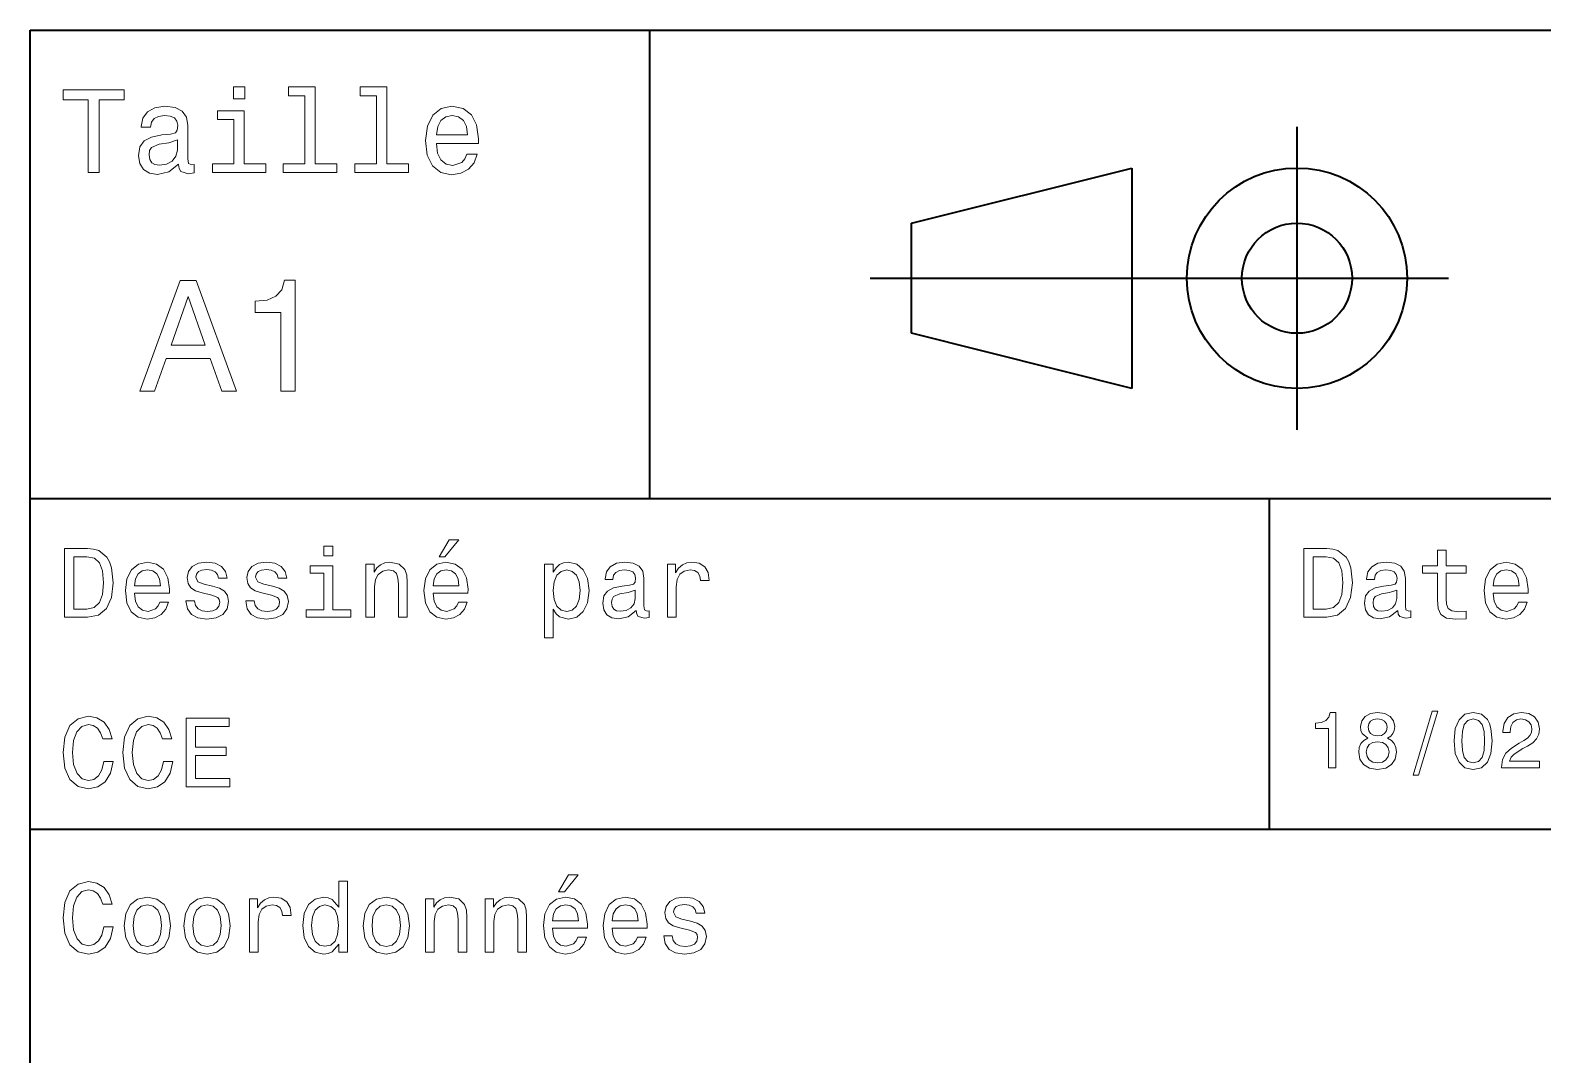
# Model space of a CAD drawing. Extents: x 0 to 841, y 0 to 594.
# Drawn here: x 631 to 685.9, y 42.8 to 80 of the extents above; entities that cross this region are included whole.
import ezdxf

# ---------------------------------------------------------------- set-up
doc = ezdxf.new("R2010")
doc.units = 0

msp = doc.modelspace()

# ---------------------------------------------------------------- linework, layer by layer
at = {"color": 7, "lineweight": 35}
for p, q in [((631, 20), (631, 80)), ((631, 80), (821, 80)), ((661.5, 71), (682.5, 71)), ((631, 63), (696, 63)), ((631, 51), (696, 51))]:
    msp.add_line(p, q, dxfattribs=at)
at = {"color": 7, "lineweight": 35, "ltscale": 0.425}
msp.add_line((653.5, 63), (653.5, 80), dxfattribs=at)
at = {"color": 7, "lineweight": 35, "ltscale": 0.275}
msp.add_line((677, 65.5), (677, 76.5), dxfattribs=at)
at = {"color": 7, "lineweight": 35, "ltscale": 0.206155}
for p, q in [((663, 73), (671, 75)), ((671, 67), (663, 69))]:
    msp.add_line(p, q, dxfattribs=at)
at = {"color": 7, "lineweight": 35, "ltscale": 0.2}
msp.add_line((671, 75), (671, 67), dxfattribs=at)
at = {"color": 7, "lineweight": 35, "ltscale": 0.1}
msp.add_line((663, 69), (663, 73), dxfattribs=at)
at = {"color": 7, "lineweight": 35, "ltscale": 0.3}
msp.add_line((676, 51), (676, 63), dxfattribs=at)
at = {"color": 7, "lineweight": 13}
for points in [[(633.102295, 74.837173), (633.5, 74.837173), (633.5, 77.47406), (634.407776, 77.47406), (634.407776, 77.837173), (632.190186, 77.837173), (632.190186, 77.47406), (633.102295, 77.47406)], [(638.786743, 77.940918), (638.384705, 77.940918), (638.384705, 77.508644), (638.786743, 77.508644)], [(640.969727, 77.621033), (640.969727, 75.157059), (640.187317, 75.157059), (640.187317, 74.837173), (642.128235, 74.837173), (642.128235, 75.157059), (641.350159, 75.157059), (641.350159, 77.940918), (640.373169, 77.940918), (640.373169, 77.621033)], [(643.572021, 77.621033), (643.572021, 75.157059), (642.789612, 75.157059), (642.789612, 74.837173), (644.73053, 74.837173), (644.73053, 75.157059), (643.952454, 75.157059), (643.952454, 77.940918), (642.975525, 77.940918), (642.975525, 77.621033)], [(636.387634, 75.139771), (636.387634, 75.126801), (636.409241, 74.979828), (636.47406, 74.876076), (636.746399, 74.793945), (636.958191, 74.828529), (636.958191, 75.122475), (636.867432, 75.109505), (636.746399, 75.165703), (636.724792, 75.338615), (636.724792, 76.540344), (636.672913, 76.84726), (636.521606, 77.0634), (636.257935, 77.193085), (635.886169, 77.240631), (635.523071, 77.188759), (635.255066, 77.041786), (635.086426, 76.812675), (635.030273, 76.510086), (635.030273, 76.484146), (635.371765, 76.484146), (635.402039, 76.665703), (635.497131, 76.795387), (635.65271, 76.873199), (635.873169, 76.903458), (636.085022, 76.881844), (636.236328, 76.817001), (636.327087, 76.704605), (636.357361, 76.548988), (636.340088, 76.367432), (636.270874, 76.276657), (636.097961, 76.233429), (635.773804, 76.198845), (635.402039, 76.121033), (635.138306, 75.982704), (634.982727, 75.766571), (634.935181, 75.446686), (634.978394, 75.161385), (635.112366, 74.949562), (635.328552, 74.815559), (635.626831, 74.768013), (636.028809, 74.858788)], [(638.773804, 75.157059), (638.773804, 77.080688), (637.796814, 77.080688), (637.796814, 76.756485), (638.393372, 76.756485), (638.393372, 75.157059), (637.615295, 75.157059), (637.615295, 74.837173), (639.560547, 74.837173), (639.560547, 75.157059)], [(645.750732, 75.887604), (647.272339, 75.887604), (647.276672, 76.064842), (647.20752, 76.561958), (647.017273, 76.933716), (646.714722, 77.158501), (646.312683, 77.240631), (645.919312, 77.154175), (645.616699, 76.912102), (645.42218, 76.51873), (645.353027, 76), (645.417847, 75.4683), (645.612366, 75.079247), (645.910645, 74.837173), (646.299683, 74.755043), (646.636902, 74.811234), (646.913574, 74.958214), (647.116699, 75.191643), (647.233459, 75.502876), (646.857361, 75.502876), (646.779541, 75.329971), (646.667175, 75.200287), (646.34729, 75.096542), (646.100891, 75.144089), (645.914978, 75.295387), (645.793945, 75.541786), (645.750732, 75.874634)], [(645.750732, 76.207489), (645.798279, 76.50576), (645.914978, 76.726219), (646.092224, 76.860229), (646.325623, 76.907776), (646.554749, 76.860229), (646.731995, 76.726219), (646.840088, 76.50576), (646.878967, 76.207489)], [(636.34436, 75.649857), (636.29248, 75.425072), (636.154175, 75.252159), (635.946716, 75.139771), (635.69165, 75.100861), (635.527405, 75.122475), (635.410645, 75.191643), (635.337158, 75.312675), (635.315552, 75.481262), (635.332825, 75.632561), (635.402039, 75.740631), (635.67865, 75.861671), (636.028809, 75.913544), (636.34436, 76.017288)], [(634.982727, 66.9049), (635.512939, 66.9049), (635.933716, 68.080688), (637.530273, 68.080688), (637.950989, 66.9049), (638.492798, 66.9049), (637.028809, 70.91066), (636.440918, 70.91066)], [(640.100891, 66.9049), (640.625366, 66.9049), (640.625366, 70.933716), (640.233459, 70.933716), (640.1297, 70.58213), (639.92218, 70.345825), (639.605164, 70.207497), (639.167175, 70.161385), (639.167175, 69.752159), (640.100891, 69.752159)], [(636.118164, 68.570602), (636.734863, 70.334297), (637.351563, 68.570602)], [(633.080688, 61.190563), (632.248535, 61.190563), (632.248535, 58.690563), (633.080688, 58.690563), (633.473328, 58.769814), (633.765137, 59.011169), (633.945251, 59.40382), (634.010071, 59.940563), (633.952454, 60.488113), (633.880432, 60.70425), (633.779541, 60.877163), (633.487732, 61.111313), (633.296814, 61.168949)], [(641.992798, 61.27702), (641.657776, 61.27702), (641.657776, 60.916786), (641.992798, 60.916786)], [(645.84729, 60.88797), (646.059814, 60.88797), (646.560547, 61.500362), (646.20752, 61.500362)], [(678.080688, 61.190563), (677.248535, 61.190563), (677.248535, 58.690563), (678.080688, 58.690563), (678.473328, 58.769814), (678.765137, 59.011169), (678.945251, 59.40382), (679.010071, 59.940563), (678.952454, 60.488113), (678.880432, 60.70425), (678.779541, 60.877163), (678.487732, 61.111313), (678.296814, 61.168949)], [(682.100891, 60.289986), (682.100891, 59.320965), (682.122498, 59.007565), (682.223328, 58.791428), (682.425049, 58.665348), (682.767273, 58.62212), (683.141907, 58.640129), (683.141907, 58.913906), (682.868164, 58.892292), (682.619568, 58.921112), (682.486328, 59.011169), (682.42865, 59.162464), (682.417847, 59.375), (682.417847, 60.289986), (683.141907, 60.289986), (683.141907, 60.560158), (682.417847, 60.560158), (682.417847, 61.125721), (682.100891, 61.125721), (682.100891, 60.560158), (681.553345, 60.560158), (681.553345, 60.289986)], [(633.055481, 60.891571), (633.329224, 60.837536), (633.516541, 60.671829), (633.628235, 60.376442), (633.664246, 59.940563), (633.624634, 59.519093), (633.512939, 59.223705), (633.322021, 59.047192), (633.055481, 58.989555), (632.583557, 58.989555), (632.583557, 60.891571)], [(634.784607, 59.565922), (636.052612, 59.565922), (636.056213, 59.713619), (635.998535, 60.127884), (635.840088, 60.437683), (635.587891, 60.625), (635.252869, 60.693443), (634.925049, 60.621399), (634.672913, 60.41967), (634.510803, 60.091862), (634.453186, 59.659584), (634.507202, 59.216499), (634.669312, 58.892292), (634.917847, 58.690563), (635.242065, 58.62212), (635.523071, 58.668949), (635.753601, 58.791428), (635.922913, 58.98595), (636.020203, 59.245319), (635.706787, 59.245319), (635.641907, 59.101227), (635.548279, 58.993156), (635.281677, 58.9067), (635.076355, 58.946327), (634.921448, 59.072407), (634.820618, 59.27774), (634.784607, 59.555115)], [(634.784607, 59.832493), (634.824219, 60.081055), (634.921448, 60.264771), (635.069153, 60.376442), (635.263672, 60.416069), (635.45459, 60.376442), (635.602295, 60.264771), (635.692383, 60.081055), (635.724792, 59.832493)], [(637.623169, 59.818085), (637.317017, 59.890129), (637.090088, 59.972984), (637.014404, 60.142292), (637.036011, 60.261169), (637.111694, 60.347622), (637.234131, 60.401657), (637.410645, 60.423271), (637.579956, 60.401657), (637.713257, 60.336815), (637.799683, 60.239555), (637.835754, 60.109871), (638.145508, 60.109871), (638.145508, 60.117077), (638.091492, 60.351227), (637.943787, 60.534943), (637.713257, 60.650219), (637.410645, 60.693443), (637.104492, 60.650219), (636.881104, 60.531342), (636.740662, 60.354828), (636.697388, 60.131485), (636.729797, 59.915348), (636.830688, 59.76405), (636.996399, 59.655983), (637.237732, 59.580334), (637.590759, 59.493877), (637.806946, 59.40382), (637.864563, 59.331772), (637.886169, 59.223705), (637.85376, 59.09042), (637.767273, 58.989555), (637.626831, 58.924713), (637.439453, 58.903099), (637.241333, 58.924713), (637.09729, 59.000362), (637, 59.122841), (636.960388, 59.292149), (636.654175, 59.292149), (636.70459, 59.003963), (636.852295, 58.795029), (637.086426, 58.668949), (637.410645, 58.62212), (637.749268, 58.668949), (637.997864, 58.795029), (638.149109, 58.996758), (638.203186, 59.259727), (638.163574, 59.486671), (638.05188, 59.641571), (637.868164, 59.742435)], [(639.791809, 59.818085), (639.485596, 59.890129), (639.258667, 59.972984), (639.182983, 60.142292), (639.20459, 60.261169), (639.280273, 60.347622), (639.40271, 60.401657), (639.579224, 60.423271), (639.748535, 60.401657), (639.881836, 60.336815), (639.968323, 60.239555), (640.004333, 60.109871), (640.314148, 60.109871), (640.314148, 60.117077), (640.260071, 60.351227), (640.112366, 60.534943), (639.881836, 60.650219), (639.579224, 60.693443), (639.273071, 60.650219), (639.049683, 60.531342), (638.909241, 60.354828), (638.865967, 60.131485), (638.898438, 59.915348), (638.999268, 59.76405), (639.164978, 59.655983), (639.406311, 59.580334), (639.759338, 59.493877), (639.975525, 59.40382), (640.033142, 59.331772), (640.054749, 59.223705), (640.022339, 59.09042), (639.935852, 58.989555), (639.79541, 58.924713), (639.608093, 58.903099), (639.409912, 58.924713), (639.265869, 59.000362), (639.168579, 59.122841), (639.128967, 59.292149), (638.822754, 59.292149), (638.873169, 59.003963), (639.020874, 58.795029), (639.255066, 58.668949), (639.579224, 58.62212), (639.917847, 58.668949), (640.166443, 58.795029), (640.317749, 58.996758), (640.371765, 59.259727), (640.332153, 59.486671), (640.220459, 59.641571), (640.036743, 59.742435)], [(641.981995, 58.957134), (641.981995, 60.560158), (641.167847, 60.560158), (641.167847, 60.289986), (641.664978, 60.289986), (641.664978, 58.957134), (641.016602, 58.957134), (641.016602, 58.690563), (642.637634, 58.690563), (642.637634, 58.957134)], [(643.18158, 58.690563), (643.498535, 58.690563), (643.498535, 59.807278), (643.531006, 60.063042), (643.635437, 60.250362), (643.797546, 60.365635), (644.013672, 60.408863), (644.186584, 60.372841), (644.294678, 60.275578), (644.348694, 60.113472), (644.366699, 59.897335), (644.366699, 58.690563), (644.683716, 58.690563), (644.683716, 59.962177), (644.669312, 60.217941), (644.604492, 60.430477), (644.391907, 60.625), (644.060547, 60.693443), (643.876831, 60.668228), (643.721924, 60.599785), (643.588623, 60.484512), (643.484131, 60.329613), (643.484131, 60.625), (643.18158, 60.625)], [(645.627502, 59.565922), (646.895508, 59.565922), (646.899109, 59.713619), (646.841492, 60.127884), (646.682983, 60.437683), (646.430847, 60.625), (646.095825, 60.693443), (645.768005, 60.621399), (645.515869, 60.41967), (645.35376, 60.091862), (645.296082, 59.659584), (645.350159, 59.216499), (645.512268, 58.892292), (645.760803, 58.690563), (646.085022, 58.62212), (646.365967, 58.668949), (646.596558, 58.791428), (646.765869, 58.98595), (646.863098, 59.245319), (646.549683, 59.245319), (646.484863, 59.101227), (646.391235, 58.993156), (646.124634, 58.9067), (645.919312, 58.946327), (645.764404, 59.072407), (645.663574, 59.27774), (645.627502, 59.555115)], [(645.627502, 59.832493), (645.667175, 60.081055), (645.764404, 60.264771), (645.912109, 60.376442), (646.106628, 60.416069), (646.297546, 60.376442), (646.445251, 60.264771), (646.535278, 60.081055), (646.567749, 59.832493)], [(649.986328, 60.326012), (649.986328, 60.625), (649.669312, 60.625), (649.669312, 57.941284), (649.986328, 57.941284), (649.986328, 58.98595), (650.097961, 58.816643), (650.22406, 58.704971), (650.541077, 58.62212), (650.843689, 58.690563), (651.081421, 58.895893), (651.236328, 59.2201), (651.293945, 59.659584), (651.236328, 60.095463), (651.081421, 60.41967), (650.843689, 60.621399), (650.541077, 60.693443), (650.368164, 60.671829), (650.220459, 60.603386), (650.09436, 60.488113)], [(653.005066, 58.942726), (653.005066, 58.931919), (653.023071, 58.809441), (653.077087, 58.722984), (653.304016, 58.654541), (653.48053, 58.683357), (653.48053, 58.928314), (653.404907, 58.917507), (653.304016, 58.96434), (653.286011, 59.108429), (653.286011, 60.109871), (653.242798, 60.365635), (653.116699, 60.54575), (652.896973, 60.65382), (652.587158, 60.693443), (652.284607, 60.650219), (652.061218, 60.52774), (651.920776, 60.336815), (651.873901, 60.084656), (651.873901, 60.063042), (652.158508, 60.063042), (652.183716, 60.21434), (652.262939, 60.322407), (652.392639, 60.387249), (652.576355, 60.412464), (652.752869, 60.394455), (652.878967, 60.34042), (652.95459, 60.246758), (652.979858, 60.117077), (652.965393, 59.965778), (652.907776, 59.890129), (652.763672, 59.854107), (652.49353, 59.825291), (652.183716, 59.760448), (651.963989, 59.645176), (651.83429, 59.465057), (651.794678, 59.19849), (651.830688, 58.960735), (651.942383, 58.784222), (652.122498, 58.67255), (652.371033, 58.632927), (652.706055, 58.708576)], [(654.143372, 58.690563), (654.460388, 58.690563), (654.460388, 59.796471), (654.492798, 60.063042), (654.590088, 60.253963), (654.748535, 60.369236), (654.961121, 60.408863), (655.119629, 60.383648), (655.238464, 60.3116), (655.310547, 60.189121), (655.335754, 60.023415), (655.656372, 60.023415), (655.613098, 60.315205), (655.494263, 60.524136), (655.296143, 60.650219), (655.02594, 60.693443), (654.842224, 60.664627), (654.683716, 60.592579), (654.543213, 60.4701), (654.43158, 60.304398), (654.43158, 60.625), (654.143372, 60.625)], [(678.055481, 60.891571), (678.329224, 60.837536), (678.516541, 60.671829), (678.628235, 60.376442), (678.664246, 59.940563), (678.624634, 59.519093), (678.512939, 59.223705), (678.322021, 59.047192), (678.055481, 58.989555), (677.583557, 58.989555), (677.583557, 60.891571)], [(680.656311, 58.942726), (680.656311, 58.931919), (680.674377, 58.809441), (680.728394, 58.722984), (680.955322, 58.654541), (681.131836, 58.683357), (681.131836, 58.928314), (681.056213, 58.917507), (680.955322, 58.96434), (680.937317, 59.108429), (680.937317, 60.109871), (680.894104, 60.365635), (680.768005, 60.54575), (680.548279, 60.65382), (680.238464, 60.693443), (679.935852, 60.650219), (679.712524, 60.52774), (679.572021, 60.336815), (679.525208, 60.084656), (679.525208, 60.063042), (679.809814, 60.063042), (679.835022, 60.21434), (679.914246, 60.322407), (680.043945, 60.387249), (680.227661, 60.412464), (680.404175, 60.394455), (680.530273, 60.34042), (680.605896, 60.246758), (680.631104, 60.117077), (680.616699, 59.965778), (680.559082, 59.890129), (680.414978, 59.854107), (680.144836, 59.825291), (679.835022, 59.760448), (679.615295, 59.645176), (679.485596, 59.465057), (679.445984, 59.19849), (679.481995, 58.960735), (679.593689, 58.784222), (679.773804, 58.67255), (680.022339, 58.632927), (680.357361, 58.708576)], [(684.121765, 59.565922), (685.389771, 59.565922), (685.393372, 59.713619), (685.335754, 60.127884), (685.177246, 60.437683), (684.925049, 60.625), (684.590088, 60.693443), (684.262268, 60.621399), (684.010071, 60.41967), (683.847961, 60.091862), (683.790344, 59.659584), (683.84436, 59.216499), (684.00647, 58.892292), (684.255066, 58.690563), (684.579224, 58.62212), (684.860229, 58.668949), (685.090759, 58.791428), (685.260071, 58.98595), (685.357361, 59.245319), (685.043945, 59.245319), (684.979126, 59.101227), (684.885437, 58.993156), (684.618896, 58.9067), (684.413574, 58.946327), (684.258667, 59.072407), (684.157776, 59.27774), (684.121765, 59.555115)], [(684.121765, 59.832493), (684.161377, 60.081055), (684.258667, 60.264771), (684.406311, 60.376442), (684.600891, 60.416069), (684.791809, 60.376442), (684.939453, 60.264771), (685.029541, 60.081055), (685.061951, 59.832493)], [(650.487061, 58.9067), (650.274475, 58.953533), (650.119568, 59.097622), (650.022339, 59.331772), (649.989929, 59.659584), (650.022339, 59.983791), (650.119568, 60.217941), (650.274475, 60.358429), (650.487061, 60.408863), (650.68158, 60.358429), (650.836426, 60.21434), (650.933716, 59.98019), (650.969727, 59.659584), (650.933716, 59.335377), (650.836426, 59.097622), (650.68158, 58.953533)], [(652.968994, 59.367798), (652.925781, 59.180477), (652.810547, 59.036385), (652.637634, 58.942726), (652.425049, 58.910305), (652.288208, 58.928314), (652.190918, 58.98595), (652.1297, 59.086815), (652.111694, 59.227306), (652.126099, 59.353386), (652.183716, 59.443443), (652.414246, 59.544312), (652.706055, 59.587536), (652.968994, 59.673992)], [(680.6203, 59.367798), (680.577087, 59.180477), (680.461792, 59.036385), (680.288879, 58.942726), (680.076355, 58.910305), (679.939453, 58.928314), (679.842224, 58.98595), (679.781006, 59.086815), (679.762939, 59.227306), (679.777405, 59.353386), (679.835022, 59.443443), (680.065552, 59.544312), (680.357361, 59.587536), (680.6203, 59.673992)], [(633.667847, 53.460373), (633.595825, 53.15778), (633.476929, 52.941643), (633.311218, 52.808357), (633.116699, 52.765129), (632.882568, 52.829971), (632.698853, 53.024494), (632.576355, 53.341499), (632.536743, 53.780979), (632.576355, 54.216858), (632.695251, 54.537464), (632.878967, 54.731987), (633.116699, 54.80043), (633.289612, 54.764408), (633.437317, 54.663544), (633.552612, 54.501442), (633.631836, 54.278099), (633.97406, 54.278099), (633.865967, 54.620316), (633.67865, 54.879681), (633.422913, 55.041786), (633.116699, 55.099422), (632.734863, 55.009365), (632.443054, 54.757202), (632.255737, 54.342937), (632.190918, 53.780979), (632.255737, 53.219021), (632.443054, 52.804756), (632.734863, 52.548992), (633.116699, 52.462536), (633.451721, 52.530979), (633.721924, 52.721901), (633.912842, 53.035301), (634.013672, 53.460373)], [(635.836426, 53.460373), (635.764404, 53.15778), (635.645508, 52.941643), (635.479797, 52.808357), (635.285278, 52.765129), (635.051147, 52.829971), (634.867432, 53.024494), (634.744934, 53.341499), (634.705322, 53.780979), (634.744934, 54.216858), (634.863831, 54.537464), (635.047546, 54.731987), (635.285278, 54.80043), (635.458191, 54.764408), (635.605896, 54.663544), (635.721191, 54.501442), (635.800415, 54.278099), (636.142639, 54.278099), (636.034607, 54.620316), (635.84729, 54.879681), (635.591492, 55.041786), (635.285278, 55.099422), (634.903442, 55.009365), (634.611694, 54.757202), (634.424377, 54.342937), (634.359497, 53.780979), (634.424377, 53.219021), (634.611694, 52.804756), (634.903442, 52.548992), (635.285278, 52.462536), (635.6203, 52.530979), (635.890503, 52.721901), (636.081421, 53.035301), (636.182251, 53.460373)], [(636.664978, 52.530979), (638.25, 52.530979), (638.25, 52.833572), (636.996399, 52.833572), (636.996399, 53.680115), (638.113098, 53.680115), (638.113098, 53.979107), (636.996399, 53.979107), (636.996399, 54.728386), (638.221191, 54.728386), (638.221191, 55.030979), (636.664978, 55.030979)], [(678.141174, 53.224785), (678.403442, 53.224785), (678.403442, 55.239193), (678.207458, 55.239193), (678.155579, 55.0634), (678.051819, 54.945248), (677.893372, 54.876083), (677.674316, 54.853027), (677.674316, 54.648415), (678.141174, 54.648415)], [(679.570557, 54.302593), (679.423584, 54.221905), (679.322754, 54.109512), (679.259338, 53.9683), (679.239197, 53.798271), (679.285278, 53.541786), (679.417847, 53.342941), (679.633972, 53.216141), (679.927917, 53.167149), (680.218994, 53.216141), (680.43512, 53.342941), (680.567688, 53.541786), (680.616699, 53.798271), (680.593628, 53.9683), (680.533142, 54.109512), (680.429382, 54.221905), (680.285278, 54.302593), (680.400574, 54.371758), (680.481262, 54.466858), (680.530212, 54.582134), (680.547546, 54.723343), (680.501404, 54.927956), (680.380371, 55.09222), (680.184387, 55.198849), (679.927917, 55.239193), (679.668579, 55.198849), (679.472595, 55.09222), (679.348694, 54.927956), (679.30542, 54.723343), (679.319885, 54.582134), (679.368835, 54.466858)], [(679.579224, 54.700291), (679.602295, 54.827091), (679.671448, 54.925072), (679.780945, 54.985592), (679.927917, 55.008648), (680.072021, 54.985592), (680.181519, 54.925072), (680.250671, 54.827091), (680.276611, 54.700291), (680.250671, 54.570606), (680.181519, 54.469742), (680.072021, 54.403458), (679.927917, 54.383286), (679.780945, 54.406342), (679.671448, 54.469742), (679.602295, 54.570606)], [(681.213257, 52.956772), (681.412048, 52.956772), (682.109497, 55.279541), (681.907776, 55.279541)], [(682.703125, 54.201729), (682.746399, 53.749279), (682.881836, 53.426514), (683.097961, 53.230549), (683.397644, 53.167149), (683.694519, 53.230549), (683.910645, 53.426514), (684.043213, 53.749279), (684.089294, 54.201729), (684.043213, 54.651299), (683.988464, 54.829971), (683.910645, 54.976948), (683.694519, 55.172913), (683.397644, 55.239193), (683.097961, 55.172913), (682.881836, 54.974064), (682.746399, 54.651299)], [(682.979797, 54.201729), (683.002869, 54.550434), (683.07489, 54.801155), (683.20459, 54.948128), (683.397644, 55), (683.587891, 54.948128), (683.717529, 54.801155), (683.789612, 54.550434), (683.812683, 54.201729), (683.789612, 53.850143), (683.717529, 53.599426), (683.587891, 53.45245), (683.397644, 53.403458), (683.20459, 53.45245), (683.07489, 53.599426), (683.002869, 53.850143)], [(684.429382, 53.224785), (685.804016, 53.224785), (685.804016, 53.472622), (684.717529, 53.472622), (684.778076, 53.60807), (684.881836, 53.720463), (685.201721, 53.925072), (685.371704, 54.011528), (685.561951, 54.135448), (685.697388, 54.279541), (685.775208, 54.44957), (685.804016, 54.642651), (685.755005, 54.884727), (685.619568, 55.074928), (685.412048, 55.195965), (685.144043, 55.239193), (684.867432, 55.190201), (684.657043, 55.054756), (684.521606, 54.838619), (684.475464, 54.553314), (684.475464, 54.51297), (684.737732, 54.51297), (684.737732, 54.536022), (684.763672, 54.731991), (684.841492, 54.876083), (684.965393, 54.9683), (685.129639, 55), (685.296814, 54.971184), (685.420715, 54.899136), (685.501404, 54.786743), (685.530212, 54.645535), (685.510071, 54.51297), (685.455322, 54.400578), (685.363098, 54.302593), (685.236267, 54.216141), (685.066284, 54.12392), (684.783813, 53.945248), (684.584961, 53.755043), (684.466858, 53.524498), (684.429382, 53.233429)], [(679.515808, 53.804035), (679.541748, 53.956772), (679.625305, 54.072048), (679.755005, 54.146976), (679.927917, 54.172913), (680.097961, 54.146976), (680.227661, 54.072048), (680.311218, 53.956772), (680.340027, 53.804035), (680.311218, 53.639771), (680.227661, 53.51585), (680.097961, 53.435158), (679.927917, 53.409222), (679.755005, 53.435158), (679.625305, 53.51585), (679.541748, 53.639771)], [(633.667847, 47.460373), (633.595825, 47.15778), (633.476929, 46.941643), (633.311218, 46.808357), (633.116699, 46.765129), (632.882568, 46.829971), (632.698853, 47.024494), (632.576355, 47.341499), (632.536743, 47.780979), (632.576355, 48.216858), (632.695251, 48.537464), (632.878967, 48.731987), (633.116699, 48.80043), (633.289612, 48.764408), (633.437317, 48.663544), (633.552612, 48.501442), (633.631836, 48.278099), (633.97406, 48.278099), (633.865967, 48.620316), (633.67865, 48.879681), (633.422913, 49.041786), (633.116699, 49.099422), (632.734863, 49.009365), (632.443054, 48.757202), (632.255737, 48.342937), (632.190918, 47.780979), (632.255737, 47.219021), (632.443054, 46.804756), (632.734863, 46.548992), (633.116699, 46.462536), (633.451721, 46.530979), (633.721924, 46.721901), (633.912842, 47.035301), (634.013672, 47.460373)], [(642.201721, 46.829971), (642.201721, 46.530979), (642.518738, 46.530979), (642.518738, 49.117435), (642.205322, 49.117435), (642.205322, 48.170029), (641.963989, 48.443802), (641.816284, 48.508644), (641.646973, 48.533859), (641.340759, 48.461815), (641.103027, 48.260086), (640.94812, 47.935879), (640.894104, 47.5), (640.94812, 47.064121), (641.103027, 46.736309), (641.340759, 46.530979), (641.646973, 46.462536), (641.816284, 46.487751), (641.96759, 46.552593)], [(650.184448, 48.728386), (650.396973, 48.728386), (650.897705, 49.340778), (650.544678, 49.340778)], [(634.413574, 47.496399), (634.471191, 47.056915), (634.636902, 46.732708), (634.899841, 46.530979), (635.252869, 46.462536), (635.602295, 46.530979), (635.865295, 46.729107), (636.031006, 47.053314), (636.092224, 47.496399), (636.031006, 47.935879), (635.865295, 48.263687), (635.602295, 48.461815), (635.252869, 48.533859), (634.899841, 48.461815), (634.636902, 48.260086), (634.471191, 47.935879)], [(636.582153, 47.496399), (636.639771, 47.056915), (636.805481, 46.732708), (637.06842, 46.530979), (637.421448, 46.462536), (637.770874, 46.530979), (638.033875, 46.729107), (638.199585, 47.053314), (638.260803, 47.496399), (638.199585, 47.935879), (638.033875, 48.263687), (637.770874, 48.461815), (637.421448, 48.533859), (637.06842, 48.461815), (636.805481, 48.260086), (636.639771, 47.935879)], [(638.963257, 46.530979), (639.280273, 46.530979), (639.280273, 47.636887), (639.312683, 47.903458), (639.409912, 48.094379), (639.56842, 48.209652), (639.781006, 48.249279), (639.939453, 48.224064), (640.05835, 48.152016), (640.130432, 48.029537), (640.15564, 47.863831), (640.476196, 47.863831), (640.432983, 48.155621), (640.314148, 48.364552), (640.115967, 48.490635), (639.845825, 48.533859), (639.662109, 48.505043), (639.503601, 48.432995), (639.363098, 48.310516), (639.251465, 48.144814), (639.251465, 48.465416), (638.963257, 48.465416)], [(643.087891, 47.496399), (643.145508, 47.056915), (643.311218, 46.732708), (643.574219, 46.530979), (643.927246, 46.462536), (644.276672, 46.530979), (644.539612, 46.729107), (644.705322, 47.053314), (644.766541, 47.496399), (644.705322, 47.935879), (644.539612, 48.263687), (644.276672, 48.461815), (643.927246, 48.533859), (643.574219, 48.461815), (643.311218, 48.260086), (643.145508, 47.935879)], [(645.350159, 46.530979), (645.667175, 46.530979), (645.667175, 47.647694), (645.699585, 47.903458), (645.804016, 48.090778), (645.966125, 48.206051), (646.182251, 48.249279), (646.355164, 48.213257), (646.463257, 48.115993), (646.517273, 47.953888), (646.535278, 47.737751), (646.535278, 46.530979), (646.852295, 46.530979), (646.852295, 47.802593), (646.837891, 48.058357), (646.773071, 48.270893), (646.560547, 48.465416), (646.229126, 48.533859), (646.04541, 48.508644), (645.890503, 48.440201), (645.757202, 48.324928), (645.65271, 48.170029), (645.65271, 48.465416), (645.350159, 48.465416)], [(647.518738, 46.530979), (647.835754, 46.530979), (647.835754, 47.647694), (647.868164, 47.903458), (647.972595, 48.090778), (648.134705, 48.206051), (648.350891, 48.249279), (648.523804, 48.213257), (648.631836, 48.115993), (648.685852, 47.953888), (648.703918, 47.737751), (648.703918, 46.530979), (649.020874, 46.530979), (649.020874, 47.802593), (649.00647, 48.058357), (648.94165, 48.270893), (648.729126, 48.465416), (648.397705, 48.533859), (648.213989, 48.508644), (648.059082, 48.440201), (647.925781, 48.324928), (647.82135, 48.170029), (647.82135, 48.465416), (647.518738, 48.465416)], [(649.964722, 47.406338), (651.232727, 47.406338), (651.236328, 47.554035), (651.17865, 47.9683), (651.020203, 48.278099), (650.768005, 48.465416), (650.432983, 48.533859), (650.105164, 48.461815), (649.853027, 48.260086), (649.690918, 47.932278), (649.633301, 47.5), (649.687317, 47.056915), (649.849426, 46.732708), (650.097961, 46.530979), (650.42218, 46.462536), (650.703186, 46.509365), (650.933716, 46.631844), (651.103027, 46.826366), (651.200317, 47.085735), (650.886902, 47.085735), (650.822021, 46.941643), (650.728394, 46.833572), (650.461792, 46.747116), (650.25647, 46.786743), (650.101563, 46.912823), (650.000732, 47.118156), (649.964722, 47.395531)], [(652.133301, 47.406338), (653.401306, 47.406338), (653.404907, 47.554035), (653.34729, 47.9683), (653.188782, 48.278099), (652.936584, 48.465416), (652.601563, 48.533859), (652.273804, 48.461815), (652.021606, 48.260086), (651.859497, 47.932278), (651.80188, 47.5), (651.855896, 47.056915), (652.018005, 46.732708), (652.266602, 46.530979), (652.590759, 46.462536), (652.871765, 46.509365), (653.102295, 46.631844), (653.271606, 46.826366), (653.368896, 47.085735), (653.055481, 47.085735), (652.990662, 46.941643), (652.896973, 46.833572), (652.630432, 46.747116), (652.425049, 46.786743), (652.270203, 46.912823), (652.169312, 47.118156), (652.133301, 47.395531)], [(654.971924, 47.658501), (654.66571, 47.730545), (654.438782, 47.8134), (654.363098, 47.982708), (654.384705, 48.101585), (654.460388, 48.188038), (654.582886, 48.242073), (654.759338, 48.263687), (654.92865, 48.242073), (655.061951, 48.177231), (655.148438, 48.079971), (655.184448, 47.950287), (655.494263, 47.950287), (655.494263, 47.957493), (655.440186, 48.191643), (655.29248, 48.375359), (655.061951, 48.490635), (654.759338, 48.533859), (654.453186, 48.490635), (654.229858, 48.371758), (654.089355, 48.195244), (654.046143, 47.971901), (654.078552, 47.755764), (654.179382, 47.604465), (654.345093, 47.496399), (654.586426, 47.42075), (654.939453, 47.334293), (655.15564, 47.244236), (655.213257, 47.172188), (655.234863, 47.064121), (655.202454, 46.930836), (655.115967, 46.829971), (654.975525, 46.765129), (654.788208, 46.743515), (654.590088, 46.765129), (654.445984, 46.840778), (654.348694, 46.963257), (654.309082, 47.132565), (654.002869, 47.132565), (654.053345, 46.844379), (654.200989, 46.635445), (654.435181, 46.509365), (654.759338, 46.462536), (655.097961, 46.509365), (655.346558, 46.635445), (655.497864, 46.837173), (655.55188, 47.100143), (655.512268, 47.327087), (655.400574, 47.481987), (655.216858, 47.582851)], [(634.737732, 47.5), (634.770203, 47.824207), (634.871033, 48.058357), (635.033142, 48.20245), (635.252869, 48.25288), (635.468994, 48.20245), (635.631104, 48.061958), (635.731995, 47.824207), (635.768005, 47.5), (635.731995, 47.172188), (635.631104, 46.934437), (635.468994, 46.790344), (635.252869, 46.743515), (635.033142, 46.790344), (634.871033, 46.934437), (634.770203, 47.172188)], [(636.906311, 47.5), (636.938782, 47.824207), (637.039612, 48.058357), (637.201721, 48.20245), (637.421448, 48.25288), (637.637634, 48.20245), (637.799683, 48.061958), (637.900574, 47.824207), (637.936584, 47.5), (637.900574, 47.172188), (637.799683, 46.934437), (637.637634, 46.790344), (637.421448, 46.743515), (637.201721, 46.790344), (637.039612, 46.934437), (636.938782, 47.172188)], [(641.700989, 48.249279), (641.909912, 48.198845), (642.06842, 48.058357), (642.162109, 47.824207), (642.19812, 47.5), (642.162109, 47.172188), (642.06842, 46.938038), (641.909912, 46.793949), (641.700989, 46.747116), (641.502869, 46.793949), (641.351563, 46.938038), (641.250732, 47.175793), (641.218323, 47.5), (641.250732, 47.820606), (641.351563, 48.054756), (641.502869, 48.198845)], [(643.412109, 47.5), (643.444519, 47.824207), (643.54541, 48.058357), (643.70752, 48.20245), (643.927246, 48.25288), (644.143372, 48.20245), (644.305481, 48.061958), (644.406311, 47.824207), (644.442383, 47.5), (644.406311, 47.172188), (644.305481, 46.934437), (644.143372, 46.790344), (643.927246, 46.743515), (643.70752, 46.790344), (643.54541, 46.934437), (643.444519, 47.172188)], [(649.964722, 47.672909), (650.004333, 47.921471), (650.101563, 48.105186), (650.249268, 48.216858), (650.443787, 48.256485), (650.634705, 48.216858), (650.78241, 48.105186), (650.872498, 47.921471), (650.904907, 47.672909)], [(652.133301, 47.672909), (652.172913, 47.921471), (652.270203, 48.105186), (652.417847, 48.216858), (652.612366, 48.256485), (652.803345, 48.216858), (652.950989, 48.105186), (653.041077, 47.921471), (653.073486, 47.672909)]]:
    msp.add_lwpolyline(points, close=True, dxfattribs=at)
at = {"color": 7, "lineweight": 35}
for radius in [4, 2]:
    msp.add_circle((677, 71), radius, dxfattribs=at)

doc.saveas('drawing.dxf')
